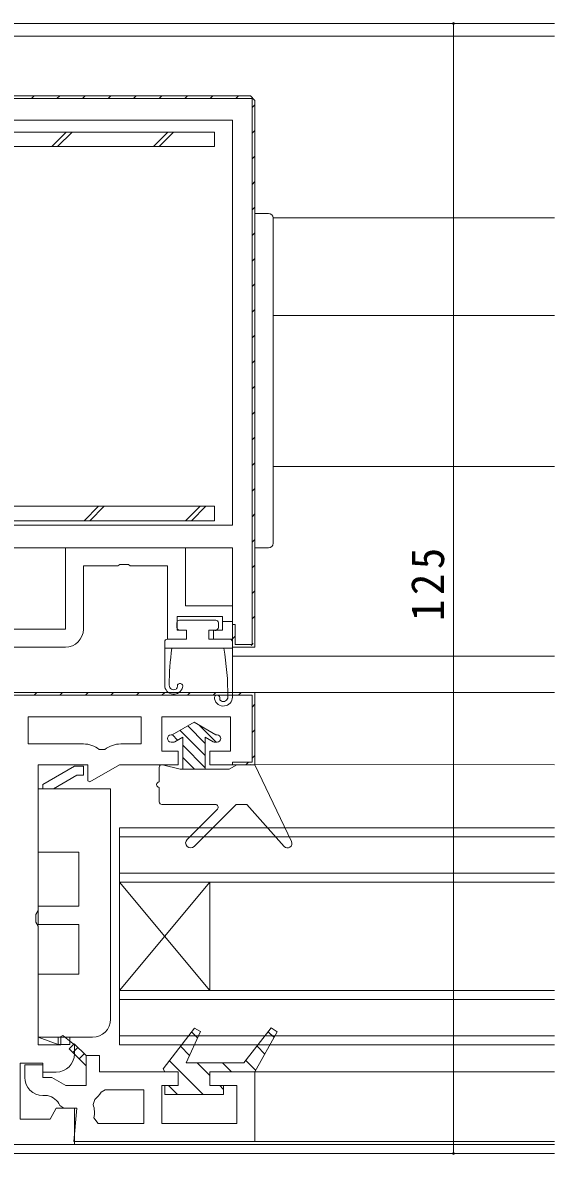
# Model space of a CAD drawing. Units: millimetres on the paper. Extents: x -420 to 373, y -297 to 267.
# Drawn here: x 79.5 to 138.3, y -210.8 to -85.6 of the extents above; entities that cross this region are included whole.
import ezdxf

# ---------------------------------------------------------------- set-up
doc = ezdxf.new("R2010")
doc.units = ezdxf.units.MM
for name, color, linetype, lineweight in [('0-3_YKK_12', 2, 'Continuous', 9), ('0-4_YKK_D', 6, 'Continuous', 9), ('0-6_YKK_13', 4, 'Continuous', 9), ('0-7_YKK_11', 7, 'Continuous', 9)]:
    doc.layers.add(name, color=color, linetype=linetype, lineweight=lineweight)
doc.styles.add('ＭＳ ゴシック', font='')
doc.styles.get('ＭＳ ゴシック').set_extended_font_data('MS Gothic')

msp = doc.modelspace()

# ---------------------------------------------------------------- linework, layer by layer
at = {"layer": '0-3_YKK_12'}
for p, q in [((12.717, -85.688), (138.337, -85.688)), ((12.717, -87.088), (138.337, -87.088)), ((138.337, -107.188), (107.182, -107.188)), ((138.337, -117.988), (107.182, -117.988)), ((138.337, -134.688), (107.182, -134.688)), ((138.337, -155.688), (102.682, -155.688)), ((138.337, -159.687), (104.697, -159.688)), ((138.337, -167.679), (104.697, -167.673)), ((138.337, -174.673), (90.182, -174.673)), ((90.182, -174.673), (90.182, -180.673)), ((138.337, -175.673), (90.182, -175.673)), ((90.182, -179.673), (138.337, -179.673)), ((90.182, -192.673), (100.182, -180.673)), ((90.182, -180.673), (100.182, -192.673)), ((90.182, -180.673), (90.182, -192.673)), ((90.182, -180.673), (138.337, -180.673)), ((100.182, -180.673), (100.182, -192.673)), ((90.182, -191.673), (90.182, -198.673)), ((138.337, -192.673), (90.182, -192.673)), ((138.337, -193.673), (90.182, -193.673)), ((90.182, -197.673), (138.337, -197.673)), ((90.182, -198.673), (138.337, -198.673)), ((138.337, -201.673), (104.682, -201.673)), ((84.697, -209.688), (138.337, -209.687)), ((138.337, -209.385), (104.699, -209.373)), ((12.717, -210.688), (138.337, -210.688))]:
    msp.add_line(p, q, dxfattribs=at)
at = {"layer": '0-4_YKK_D'}
for p, q in [((108.182, -85.688), (128.182, -85.688)), ((127.182, -85.688), (127.182, -210.688)), ((108.182, -210.688), (128.182, -210.688))]:
    msp.add_line(p, q, dxfattribs=at)
for centre, start, end in [((127.182, -85.688), 90, 270), ((127.182, -85.688), 270, 90), ((127.182, -210.688), 90, 270), ((127.182, -210.688), 270, 90)]:
    msp.add_arc(centre, 0.106, start, end, dxfattribs=at)
at = {"layer": '0-6_YKK_13'}
for p, q in [((82.688, -99.288), (84.288, -97.688)), ((83.325, -99.288), (84.925, -97.688)), ((93.931, -99.288), (95.531, -97.688)), ((94.568, -99.288), (96.168, -97.688)), ((106.682, -106.688), (106.182, -106.688)), ((107.182, -143.188), (107.182, -107.188)), ((75.782, -139.088), (100.682, -139.088)), ((86.26, -140.688), (87.86, -139.088)), ((86.897, -140.688), (88.497, -139.088)), ((97.503, -140.688), (99.103, -139.088)), ((98.14, -140.688), (99.74, -139.088)), ((105.182, -143.688), (106.182, -143.688)), ((106.182, -143.688), (106.682, -143.688)), ((96.532, -152.493), (96.532, -151.993)), ((96.832, -151.693), (100.832, -151.693)), ((101.132, -151.993), (101.132, -152.493)), ((97.582, -153.793), (95.482, -153.793)), ((97.582, -152.793), (96.832, -152.793)), ((97.582, -153.793), (97.582, -152.793)), ((100.082, -152.793), (100.082, -153.793)), ((100.832, -152.793), (100.082, -152.793)), ((102.382, -153.793), (100.082, -153.793)), ((95.182, -154.093), (95.182, -158.893)), ((95.182, -154.793), (102.682, -154.793)), ((102.682, -160.193), (102.682, -154.093)), ((98.432, -162.988), (96.007, -164.388)), ((96.886, -163.881), (99.682, -166.676)), ((97.74, -163.388), (99.682, -165.329)), ((98.432, -162.988), (100.856, -164.388)), ((99.037, -163.338), (100.888, -165.188)), ((96.007, -164.388), (95.882, -164.388)), ((96.114, -165.188), (95.882, -165.188)), ((96.032, -164.374), (96.618, -164.959)), ((97.182, -164.634), (96.314, -165.135)), ((97.182, -164.634), (97.182, -168.188)), ((99.682, -164.634), (100.549, -165.135)), ((99.682, -164.634), (99.682, -168.188)), ((100.982, -165.188), (100.749, -165.188)), ((100.982, -164.388), (100.856, -164.388)), ((97.182, -165.523), (99.682, -168.023)), ((96.882, -168.188), (94.956, -167.697)), ((97.182, -166.87), (98.499, -168.188)), ((103.182, -167.688), (102.316, -168.188)), ((105.182, -167.688), (103.182, -167.688)), ((105.182, -167.688), (109.233, -176.173)), ((94.582, -169.588), (94.582, -167.988)), ((102.316, -168.188), (96.882, -168.188)), ((94.582, -171.788), (94.582, -170.188)), ((81.182, -170.346), (81.182, -177.346)), ((81.182, -170.346), (89.182, -170.346)), ((89.182, -195.846), (89.182, -170.346)), ((100.802, -172.088), (94.882, -172.088)), ((101.014, -172.6), (97.665, -175.949)), ((98.443, -176.727), (103.082, -172.088)), ((104.282, -172.088), (103.082, -172.088)), ((104.282, -172.088), (108.408, -176.721)), ((81.182, -177.346), (85.682, -177.346)), ((81.182, -177.346), (85.682, -177.346)), ((85.682, -177.346), (85.682, -183.346)), ((81.182, -183.346), (81.182, -185.346)), ((85.682, -183.346), (81.182, -183.346)), ((81.182, -185.346), (85.682, -185.346)), ((85.682, -185.346), (85.682, -190.846)), ((85.682, -185.346), (85.682, -190.846)), ((85.682, -190.846), (81.182, -190.846)), ((85.682, -190.846), (81.182, -190.846)), ((81.182, -190.846), (81.182, -197.846)), ((81.182, -197.846), (83.382, -198.646)), ((87.182, -197.846), (81.182, -197.846)), ((83.382, -197.846), (83.382, -198.646)), ((83.382, -198.646), (84.682, -198.646)), ((84.682, -198.646), (84.682, -197.846))]:
    msp.add_line(p, q, dxfattribs=at)
for points in [[(76.082, -97.688), (100.682, -97.688), (100.682, -99.288), (75.782, -99.288)], [(106.182, -106.688), (105.182, -106.688), (105.182, -143.688)], [(100.682, -139.088), (100.682, -140.688), (76.082, -140.688)], [(86.182, -167.846), (85.182, -167.846), (81.682, -169.867), (81.682, -170.346)], [(82.852, -170.346), (85.45, -168.846), (86.182, -168.846), (86.182, -167.846)]]:
    msp.add_lwpolyline(points, dxfattribs=at)
for centre, radius, start, end in [((106.682, -107.188), 0.5, 0, 90), ((106.682, -143.188), 0.5, 270, 0), ((96.832, -151.993), 0.3, 90, 180), ((96.832, -152.493), 0.3, 180, 270), ((100.832, -151.993), 0.3, 0, 90), ((100.832, -152.493), 0.3, 270, 0), ((95.482, -154.093), 0.3, 90, 180), ((102.382, -154.093), 0.3, 0, 90), ((125.682, -158.978), 30, 171.98158, 179.83817), ((72.182, -160.059), 30, 359.75, 10.10971), ((96.182, -158.893), 1, 180, 347.44591), ((96.182, -158.893), 0.5, 180, 301.39349), ((96.882, -158.993), 0.3, 336.9706, 186.76918), ((96.286, -159.064), 0.3, 301.39349, 6.76918), ((100.982, -160.293), 0.3, 353.2308, 203.02939), ((101.682, -160.193), 1, 192.55408, 0), ((101.682, -160.193), 0.5, 238.60649, 0), ((101.577, -160.364), 0.3, 173.2308, 238.60649), ((95.882, -164.788), 0.4, 90, 270), ((96.114, -164.788), 0.4, 270, 300), ((100.749, -164.788), 0.4, 239.99998, 270), ((100.982, -164.788), 0.4, 270, 90), ((94.882, -167.988), 0.3, 75.70561, 180), ((94.582, -169.888), 0.3, 90, 270), ((94.882, -171.788), 0.3, 180, 270), ((100.802, -172.388), 0.3, 315, 90), ((98.054, -176.338), 0.55, 135, 315), ((108.782, -176.388), 0.5, 221.69427, 25.52351), ((87.182, -195.846), 2, 270, 0)]:
    msp.add_arc(centre, radius, start, end, dxfattribs=at)
at = {"layer": '0-7_YKK_11'}
for p, q in [((80.426, -93.988), (80.726, -93.688)), ((83.254, -93.988), (83.554, -93.688)), ((86.083, -93.988), (86.383, -93.688)), ((88.911, -93.988), (89.211, -93.688)), ((91.74, -93.988), (92.039, -93.688)), ((94.568, -93.988), (94.868, -93.688)), ((97.396, -93.988), (97.696, -93.688)), ((100.225, -93.988), (100.525, -93.688)), ((103.053, -93.988), (103.353, -93.688)), ((104.882, -94.988), (105.182, -94.688)), ((102.682, -96.388), (102.682, -141.188)), ((104.882, -97.817), (105.182, -97.517)), ((104.882, -100.645), (105.182, -100.345)), ((104.882, -103.473), (105.182, -103.173)), ((104.882, -106.302), (105.182, -106.002)), ((104.882, -109.13), (105.182, -108.83)), ((104.882, -111.959), (105.182, -111.659)), ((104.882, -114.787), (105.182, -114.487)), ((104.882, -117.616), (105.182, -117.316)), ((104.882, -120.444), (105.182, -120.144)), ((104.882, -123.272), (105.182, -122.972)), ((104.882, -126.101), (105.182, -125.801)), ((104.882, -128.929), (105.182, -128.629)), ((104.882, -131.758), (105.182, -131.458)), ((104.882, -134.586), (105.182, -134.286)), ((104.882, -137.415), (105.182, -137.115)), ((104.882, -140.243), (105.182, -139.943)), ((104.882, -143.071), (105.182, -142.771)), ((104.882, -145.9), (105.182, -145.6)), ((104.882, -148.728), (105.182, -148.428)), ((104.882, -151.557), (105.182, -151.257)), ((101.582, -151.831), (102.69, -151.831)), ((100.727, -152.831), (100.882, -152.831)), ((102.682, -153.757), (102.982, -153.457)), ((104.77, -154.497), (104.99, -154.277)), ((105.182, -159.688), (47.682, -159.688)), ((80.74, -159.988), (81.04, -159.688)), ((83.568, -159.988), (83.868, -159.688)), ((86.396, -159.988), (86.696, -159.688)), ((89.225, -159.988), (89.525, -159.688)), ((92.053, -159.988), (92.353, -159.688)), ((94.882, -159.988), (95.182, -159.688)), ((97.71, -159.988), (98.01, -159.688)), ((100.539, -159.988), (100.839, -159.688)), ((103.367, -159.988), (103.667, -159.688)), ((104.882, -161.302), (105.182, -161.002)), ((92.582, -162.388), (80.082, -162.388)), ((104.882, -164.13), (105.182, -163.83)), ((87.935, -166.005), (88.562, -166.005)), ((104.152, -167.688), (104.452, -167.388)), ((104.882, -166.959), (105.182, -166.659)), ((98.157, -197.234), (98.833, -197.91)), ((106.646, -197.237), (107.29, -197.881)), ((84.998, -199.521), (85.564, -198.956)), ((96.934, -198.84), (97.935, -199.84)), ((105.406, -198.826), (106.279, -199.699)), ((85.705, -200.228), (86.271, -199.663)), ((86.413, -200.935), (86.482, -200.866)), ((95.711, -200.445), (99.439, -204.173)), ((103.963, -200.673), (97.547, -200.673)), ((98.768, -200.673), (100.182, -202.087)), ((101.596, -200.673), (102.596, -201.673)), ((104.165, -200.414), (105.268, -201.517)), ((95.615, -203.178), (96.611, -204.173)), ((101.277, -203.182), (101.672, -203.578)), ((87.432, -204.709), (87.254, -205.293)), ((87.345, -206.756), (87.831, -207.373))]:
    msp.add_line(p, q, dxfattribs=at)
for points in [[(45.682, -93.688), (45.182, -94.188), (45.182, -101.688), (47.682, -101.688), (47.682, -101.388), (45.482, -101.388), (45.482, -93.988), (104.882, -93.988), (104.882, -154.388), (102.982, -154.388), (102.982, -152.188), (102.682, -152.188), (102.682, -154.688), (105.182, -154.688)], [(104.682, -93.688), (45.682, -93.688), (104.682, -93.688)], [(45.682, -93.688), (104.682, -93.688), (105.182, -94.188)], [(104.682, -93.688), (105.182, -94.188), (104.682, -93.688)], [(105.182, -94.188), (105.182, -154.688), (102.682, -154.688), (102.682, -143.688), (65.182, -143.688), (65.182, -139.688), (67.182, -139.688), (67.874, -140.888), (71.182, -140.888), (71.182, -134.688), (68.682, -134.688), (68.682, -135.688), (67.182, -135.688)], [(105.182, -154.688), (105.182, -94.188), (105.182, -154.688)], [(71.815, -132.331), (71.482, -131.86), (71.482, -101.688), (73.482, -101.688), (73.482, -99.688), (71.482, -99.688), (71.482, -96.388), (102.682, -96.388)], [(102.682, -96.388), (102.682, -141.188), (73.482, -141.188), (73.482, -134.688)], [(97.482, -143.688), (84.182, -143.688), (84.182, -152.688), (77.309, -152.688), (71.146, -153.775), (71.225, -154.688), (84.182, -154.688)], [(86.182, -152.688), (86.182, -145.688), (90.011, -145.688), (90.203, -145.545), (91.161, -145.545), (91.353, -145.688), (95.482, -145.688), (95.482, -153.788), (97.582, -153.788), (97.582, -152.788), (96.582, -152.788), (96.582, -151.288), (101.582, -151.288), (101.582, -152.788), (100.582, -152.788), (100.582, -153.788), (102.682, -153.788), (102.682, -150.088), (97.482, -150.088), (97.482, -143.688)], [(45.182, -148.688), (45.182, -209.688), (85.182, -209.688), (85.182, -205.688), (83.182, -205.688), (82.489, -206.888), (79.182, -206.888), (79.182, -200.688), (81.682, -200.688), (81.682, -201.688), (83.182, -201.688)], [(105.182, -159.688), (47.682, -159.688), (47.682, -148.688), (45.182, -148.688)], [(85.182, -199.688), (85.182, -198.688), (83.91, -197.653), (83.682, -197.762), (83.682, -198.688), (81.182, -198.688), (81.182, -185.554), (80.932, -185.121), (80.932, -184.255), (81.182, -183.822), (81.182, -167.688), (86.682, -167.688), (86.682, -169.478), (86.882, -169.593), (90.182, -167.688), (96.682, -167.688), (96.682, -166.188), (94.882, -166.188), (94.882, -162.388), (102.482, -162.388), (102.482, -166.188), (100.182, -166.188), (100.182, -167.688), (105.182, -167.688), (105.182, -159.688), (47.682, -159.688)], [(92.582, -162.388), (80.082, -162.388), (80.082, -165.388), (86.182, -165.388)], [(90.316, -165.388), (92.582, -165.388), (92.582, -162.388)], [(86.482, -199.873), (85.164, -198.556), (84.599, -199.122), (86.482, -201.004)], [(79.682, -202.273), (79.682, -200.873), (81.682, -200.873), (81.682, -202.273), (82.682, -202.273), (84.241, -203.173), (86.482, -203.173), (86.482, -199.873), (87.982, -199.873), (87.982, -201.673), (96.682, -201.673), (96.682, -203.173), (94.882, -203.173), (94.882, -207.373), (103.182, -207.373), (103.182, -203.173), (100.182, -203.173), (100.182, -201.673), (105.182, -201.673), (105.182, -209.373)], [(87.831, -207.373), (92.882, -207.373), (92.882, -203.673), (88.58, -203.673), (88.147, -203.923)], [(82.204, -204.278), (82.16, -204.273), (81.682, -204.273)], [(105.182, -209.373), (85.136, -209.373), (85.46, -205.673), (84.027, -205.673), (83.573, -205.384)]]:
    msp.add_lwpolyline(points, dxfattribs=at)
for points in [[(105.182, -159.688), (47.682, -159.688), (47.682, -157.188), (47.382, -157.188), (47.382, -159.988), (104.882, -159.988), (104.882, -167.388), (102.682, -167.388), (102.682, -167.688), (105.182, -167.688)], [(103.963, -200.673), (97.547, -200.673), (99.159, -197.211), (98.475, -196.816), (95.028, -201.343), (95.2, -201.673), (96.682, -201.673), (96.682, -203.173), (95.182, -203.173), (95.182, -204.173), (101.682, -204.173), (101.682, -203.173), (100.182, -203.173), (100.182, -201.673), (105.182, -201.673), (107.646, -197.24), (106.985, -196.802)]]:
    msp.add_lwpolyline(points, close=True, dxfattribs=at)
for centre, radius, start, end in [((84.182, -152.688), 2, 270, 359.99998), ((86.182, -168.188), 2.8, 51.2179, 89.99998), ((90.316, -168.188), 2.8, 89.99998, 128.78207), ((83.182, -199.688), 2, 270, 359.99998), ((81.682, -202.273), 2, 180, 270), ((85.982, -202.673), 2.5, 305.45689, 330), ((81.76, -206.228), 2, 24.96335, 77.17526), ((84.914, -206.173), 2.5, 346.50662, 20.61668)]:
    msp.add_arc(centre, radius, start, end, dxfattribs=at)

# ---------------------------------------------------------------- texts
at = {"layer": '0-4_YKK_D', "color": 3, "insert": (126.182, -151.788), "char_height": 3.666, "attachment_point": 7, "rotation": 90, "style": 'ＭＳ ゴシック'}
msp.add_mtext('\\T1.21;\\W0.95;125', dxfattribs=at)

doc.saveas('drawing.dxf')
